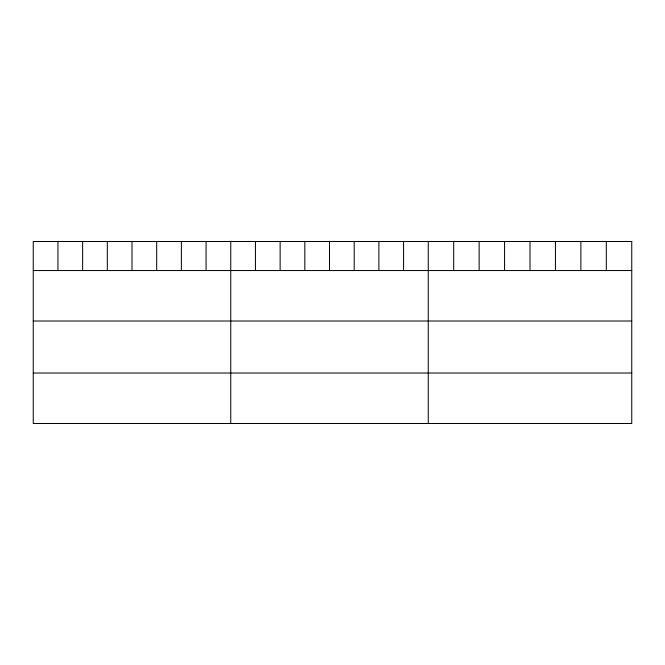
<?xml version="1.0" encoding="UTF-8"?>
<svg xmlns="http://www.w3.org/2000/svg" width="665" height="665" viewBox="0 0 665 665"><rect width="100%" height="100%" fill="white"/><g stroke="black" fill="none" stroke-linecap="round" stroke-linejoin="round"><path stroke-width="1" d="M33.25 270.539L631.75 270.539M33.25 321.02L631.75 321.02M33.25 373.023L631.75 373.023M606.314 241.503L606.314 270.539M580.877 241.503L580.877 270.539M555.441 241.503L555.441 270.539M530.005 241.503L530.005 270.539M504.569 241.503L504.569 270.539M479.132 241.503L479.132 270.539M453.696 241.503L453.696 270.539M428.26 241.503L428.26 423.497M403.572 241.503L403.572 270.539M378.884 241.503L378.884 270.539M354.196 241.503L354.196 270.539M329.507 241.503L329.507 270.539M304.819 241.503L304.819 270.539M280.131 241.503L280.131 270.539M255.443 241.503L255.443 270.539M230.755 241.503L230.755 423.497M206.067 241.503L206.067 270.539M181.379 241.503L181.379 270.539M156.691 241.503L156.691 270.539M132.003 241.503L132.003 270.539M107.314 241.503L107.314 270.539M82.626 241.503L82.626 270.539M57.938 241.503L57.938 270.539M631.75 241.503L33.25 241.503L33.25 423.497L631.75 423.497L631.75 241.503"/></g></svg>
